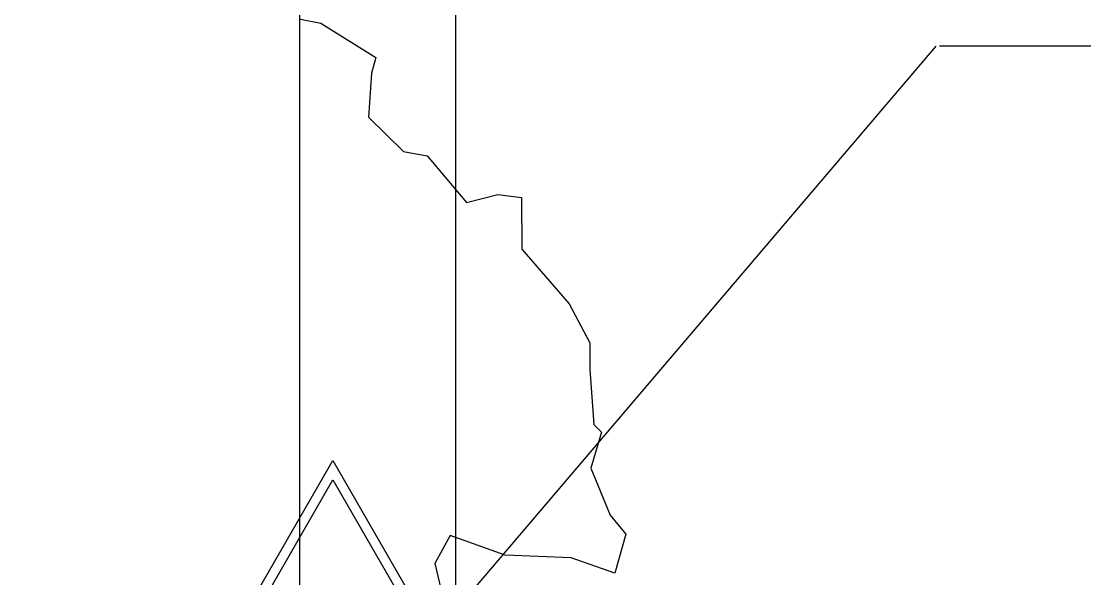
# Model space of a CAD drawing. Extents: x -941089 to 947074, y -2579987 to 8.
# Drawn here: x 2103.9 to 2114.99, y -85.02 to -79.21 of the extents above; entities that cross this region are included whole.
import ezdxf

# ---------------------------------------------------------------- set-up
doc = ezdxf.new("R2010")
doc.units = 0
doc.header["$LTSCALE"] = 5
for name, color, linetype in [('尺寸', 2, 'CONTINUOUS'), ('绿化', 3, 'CONTINUOUS'), ('钢筋', 1, 'CONTINUOUS')]:
    doc.layers.add(name, color=color, linetype=linetype)

# ---------------------------------------------------------------- blocks, each defined once
blk = doc.blocks.new('A$C48321FC6')
at = {"layer": '绿化'}
for p, q in [((189.98, 297.18), (192.9, 296.56)), ((192.9, 296.56), (200.89, 291.59)), ((200.89, 291.59), (200.26, 289.32)), ((200.26, 289.32), (199.82, 282.99)), ((199.82, 282.99), (204.88, 278)), ((204.88, 278), (208.3, 277.38)), ((208.3, 277.38), (214.02, 270.61)), ((214.02, 270.61), (218.55, 271.78)), ((218.55, 271.78), (221.96, 271.33)), ((221.96, 271.33), (222.02, 263.87)), ((222.02, 263.87), (228.89, 255.97)), ((228.89, 255.97), (231.86, 250.32)), ((231.86, 250.32), (231.89, 246.43)), ((231.89, 246.43), (232.44, 238.49)), ((233.58, 237.36), (232, 232.16)), ((232.44, 238.49), (233.58, 237.36)), ((232, 232.16), (234.81, 225.37)), ((234.81, 225.37), (237.1, 222.63)), ((211.64, 222.43), (209.41, 218.36)), ((219.61, 219.58), (211.64, 222.43)), ((237.1, 222.63), (235.52, 216.95)), ((229.18, 219.17), (219.61, 219.58)), ((235.52, 216.95), (229.18, 219.17)), ((209.41, 218.36), (211.08, 211.57))]:
    blk.add_line(p, q, dxfattribs=at)

msp = doc.modelspace()

# ---------------------------------------------------------------- linework, layer by layer
at = {"layer": '尺寸', "linetype": 'Continuous'}
for p, q in [((2113.4346, -79.46922), (2106.87552, -87.16958)), ((2138.022, -79.46922), (2113.4708, -79.46922))]:
    msp.add_line(p, q, dxfattribs=at)
at = {"layer": '钢筋', "linetype": 'Continuous'}
for p, q in [((2106.80008, -59.82825), (2106.80008, -100.42025)), ((2108.42508, -59.82825), (2108.42508, -100.42025)), ((2103.89852, -89.41958), (2107.14852, -83.79042)), ((2107.14852, -83.79042), (2110.39852, -89.41958)), ((2104.07172, -89.31958), (2107.14852, -83.99042)), ((2107.14852, -83.99042), (2110.22531, -89.31958))]:
    msp.add_line(p, q, dxfattribs=at)

# ---------------------------------------------------------------- block references
at = {"layer": '绿化', "xscale": 0.07200000000011642, "yscale": 0.07199999999988904, "zscale": 0.07200000000000001}
msp.add_blockref('A$C48321FC6', (2093.13138, -100.58493), dxfattribs=at)

doc.saveas('drawing.dxf')
